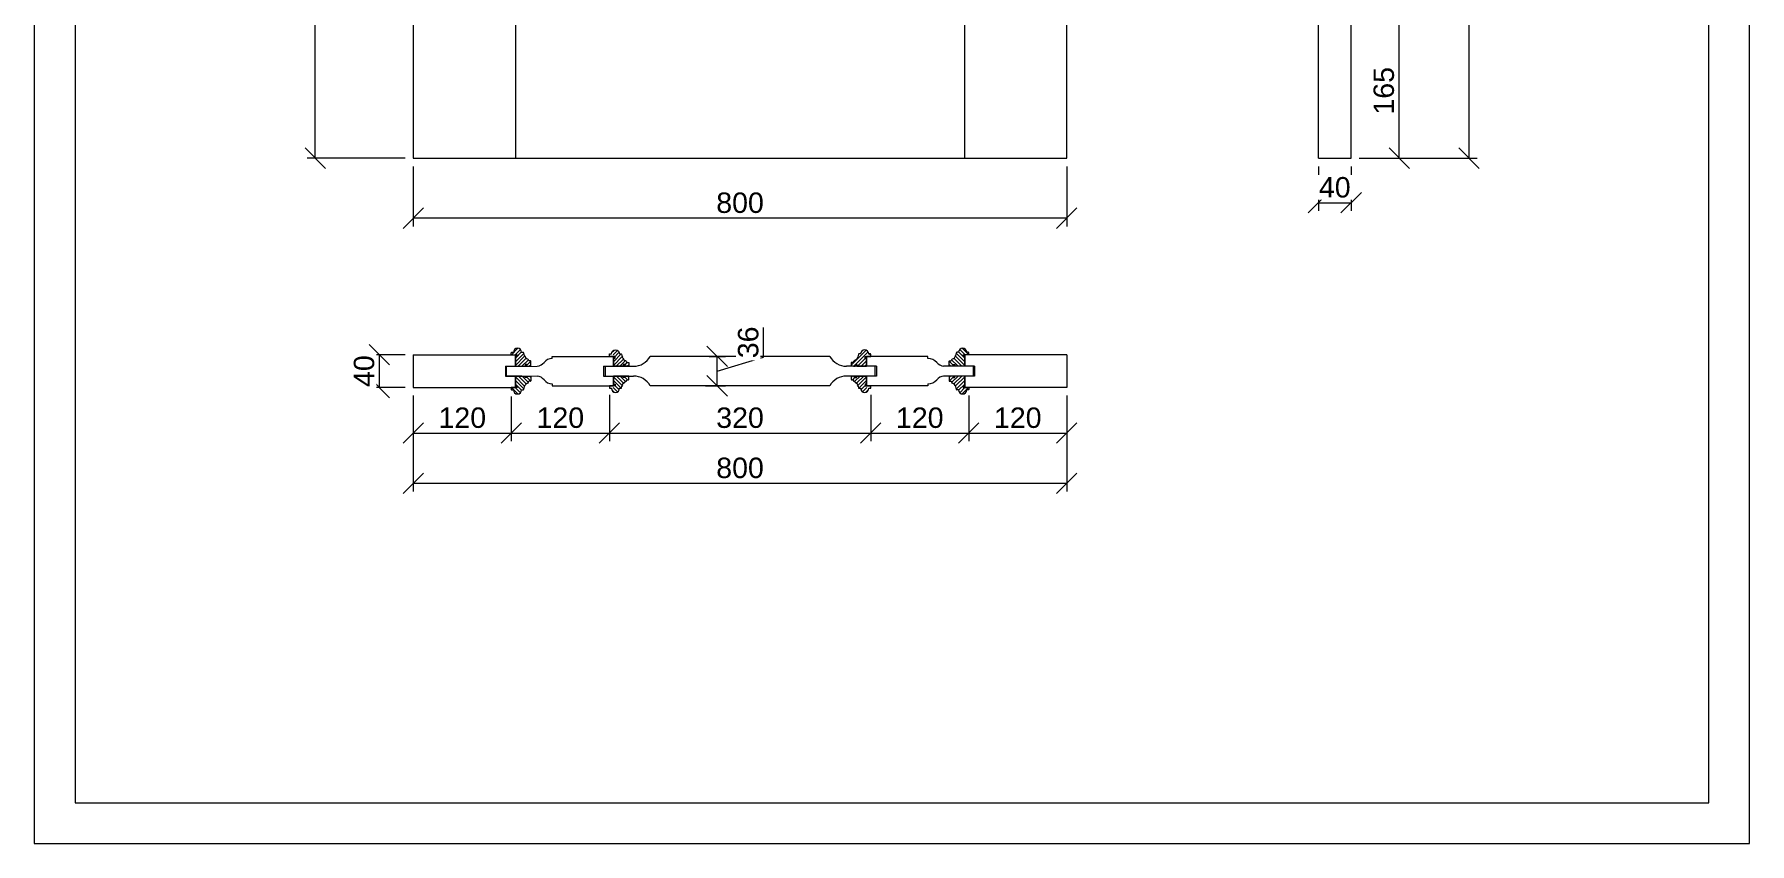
# Model space of a CAD drawing. Header units: millimetres. Extents: x 2363 to 4463, y 605 to 3575.
# Drawn here: x 2363 to 4463, y 605 to 1596 of the extents above; entities that cross this region are included whole.
import ezdxf

# ---------------------------------------------------------------- set-up
doc = ezdxf.new("R2010")
doc.units = ezdxf.units.MM
for name, color, linetype, lineweight in [('图框', 7, 'Continuous', 13), ('填充', 8, 'Continuous', 5), ('标准家私', 4, 'Continuous', 20), ('标注', 2, 'Continuous', 9)]:
    doc.layers.add(name, color=color, linetype=linetype, lineweight=lineweight)
doc.styles.get("Standard").update_dxf_attribs({"font": 'arial.ttf'})

# ---------------------------------------------------------------- blocks, each defined once
blk = doc.blocks.new('_Oblique')
at = {"color": 0, "linetype": 'ByBlock', "lineweight": -2}
blk.add_line((-0.5, -0.5), (0.5, 0.5), dxfattribs=at)

msp = doc.modelspace()

# ---------------------------------------------------------------- hatches: boundary and pattern name
at = {"layer": '填充'}
h = msp.add_hatch(dxfattribs=at)
h.set_pattern_fill('ANSI31', color=0, style=0)
h.set_pattern_definition([(45, (-26855.4965, 2050.833), (-2.24506403, 2.24506403), [])])
h.paths.add_polyline_path([(2962, 1205.2), (2960.8, 1206.6), (2959.3, 1206.6, 1), (2949.3, 1206.6), (2947.3, 1206.6, 0.414214), (2946.8, 1206.1), (2946.8, 1203.6), (2951.8, 1203.6), (2953.8, 1203.6), (2953.8, 1201.6), (2951.8, 1201.6), (2951.8, 1189.6), (2963.8, 1189.6), (2963.8, 1191.6), (2965.8, 1191.6), (2965.8, 1189.6), (2967.8, 1189.6, 0.414214), (2970.8, 1192.6), (2970.8, 1195.6, 0.414214), (2970.3, 1196.1), (2968.3, 1196.1, 0.310992), (2966.6, 1198.5, -0.142816), (2964.3, 1200, -0.118277)])
h = msp.add_hatch(dxfattribs=at)
h.set_pattern_fill('ANSI31', color=0, style=0)
h.set_pattern_definition([(45, (-26735.4965, 2050.833), (-2.24506403, 2.24506403), [])])
edge = h.paths.add_edge_path()
edge.add_arc((3090.3, 1193.6), 0.5, 0, 90)
edge.add_line((3090.3, 1194.1), (3088.3, 1194.1))
edge.add_arc((3085.8, 1194.1), 2.52, 0.997, 70.098)
edge.add_arc((3088.1, 1201.2), 4.93, 220.3327, 252.844, ccw=False)
edge.add_arc((3094.1, 1205.5), 12.3, 186.1499, 217.6515, ccw=False)
edge.add_arc((3081.3, 1204.1), 0.5, 6.1499, 90)
edge.add_line((3081.3, 1204.6), (3079.3, 1204.6))
edge.add_arc((3074.3, 1204.6), 5, 0, 180)
edge.add_line((3069.3, 1204.6), (3067.3, 1204.6))
edge.add_arc((3067.3, 1204.1), 0.5, 90, 180)
edge.add_line((3066.8, 1204.1), (3066.8, 1203.6))
edge.add_line((3066.8, 1203.6), (3073.8, 1203.6))
edge.add_line((3073.8, 1203.6), (3073.8, 1201.6))
edge.add_line((3073.8, 1201.6), (3071.8, 1201.6))
edge.add_line((3071.8, 1201.6), (3071.8, 1189.6))
edge.add_line((3071.8, 1189.6), (3083.8, 1189.6))
edge.add_line((3083.8, 1189.6), (3083.8, 1191.6))
edge.add_line((3083.8, 1191.6), (3085.8, 1191.6))
edge.add_line((3085.8, 1191.6), (3085.8, 1189.6))
edge.add_line((3085.8, 1189.6), (3087.8, 1189.6))
edge.add_arc((3087.8, 1192.6), 3, 270, 360)
edge.add_line((3090.8, 1192.6), (3090.8, 1193.6))
h = msp.add_hatch(dxfattribs=at)
h.set_pattern_fill('ANSI31', color=0, style=0)
h.set_pattern_definition([(45, (2001.888, 301.3853), (-2.245064, 2.245064), [])])
edge = h.paths.add_edge_path()
edge.add_arc((3363.3, 1193.6), 0.5, 90, 180)
edge.add_line((3362.8, 1193.6), (3362.8, 1192.6))
edge.add_arc((3365.8, 1192.6), 3, 180, 270)
edge.add_line((3365.8, 1189.6), (3367.8, 1189.6))
edge.add_line((3367.8, 1189.6), (3367.8, 1191.6))
edge.add_line((3367.8, 1191.6), (3369.8, 1191.6))
edge.add_line((3369.8, 1191.6), (3369.8, 1189.6))
edge.add_line((3369.8, 1189.6), (3381.8, 1189.6))
edge.add_line((3381.8, 1189.6), (3381.8, 1201.6))
edge.add_line((3381.8, 1201.6), (3379.8, 1201.6))
edge.add_line((3379.8, 1201.6), (3379.8, 1203.6))
edge.add_line((3379.8, 1203.6), (3386.8, 1203.6))
edge.add_line((3386.8, 1203.6), (3386.8, 1204.1))
edge.add_arc((3386.3, 1204.1), 0.5, 360, 450)
edge.add_line((3386.3, 1204.6), (3384.3, 1204.6))
edge.add_arc((3379.3, 1204.6), 5, 0, 180)
edge.add_line((3374.3, 1204.6), (3372.3, 1204.6))
edge.add_arc((3372.3, 1204.1), 0.5, 90, 173.8501)
edge.add_arc((3359.5, 1205.5), 12.3, 322.3485, 353.8501, ccw=False)
edge.add_arc((3365.5, 1201.2), 4.93, 287.156, 319.6673, ccw=False)
edge.add_arc((3367.8, 1194.1), 2.52, 109.902, 179.003)
edge.add_line((3365.3, 1194.1), (3363.3, 1194.1))
h = msp.add_hatch(dxfattribs=at)
h.set_pattern_fill('ANSI31', color=0, style=0)
h.set_pattern_definition([(135, (33309.0887, 2050.833), (2.24506403, 2.24506403), [])])
h.paths.add_polyline_path([(3491.6, 1205.2), (3492.8, 1206.6), (3494.3, 1206.6, -1), (3504.3, 1206.6), (3506.3, 1206.6, -0.414214), (3506.8, 1206.1), (3506.8, 1203.6), (3501.8, 1203.6), (3499.8, 1203.6), (3499.8, 1201.6), (3501.8, 1201.6), (3501.8, 1189.6), (3489.8, 1189.6), (3489.8, 1191.6), (3487.8, 1191.6), (3487.8, 1189.6), (3485.8, 1189.6, -0.414214), (3482.8, 1192.6), (3482.8, 1195.6, -0.414214), (3483.3, 1196.1), (3485.3, 1196.1, -0.310992), (3487, 1198.5, 0.142816), (3489.3, 1200, 0.118277)])
h = msp.add_hatch(dxfattribs=at)
h.set_pattern_fill('ANSI31', color=0, style=0)
h.set_pattern_definition([(315, (-26855.4965, 316.4137), (-2.24506403, -2.24506403), [])])
h.paths.add_polyline_path([(2962, 1162), (2960.8, 1160.6), (2959.3, 1160.6, -1), (2949.3, 1160.6), (2947.3, 1160.6, -0.414214), (2946.8, 1161.1), (2946.8, 1163.6), (2951.8, 1163.6), (2953.8, 1163.6), (2953.8, 1165.6), (2951.8, 1165.6), (2951.8, 1177.6), (2963.8, 1177.6), (2963.8, 1175.6), (2965.8, 1175.6), (2965.8, 1177.6), (2967.8, 1177.6, -0.414214), (2970.8, 1174.6), (2970.8, 1171.6, -0.414214), (2970.3, 1171.1), (2968.3, 1171.1, -0.310992), (2966.6, 1168.8, 0.142816), (2964.3, 1167.3, 0.118277)])
h = msp.add_hatch(dxfattribs=at)
h.set_pattern_fill('ANSI31', color=0, style=0)
h.set_pattern_definition([(315, (-26735.4965, 316.4137), (-2.24506403, -2.24506403), [])])
edge = h.paths.add_edge_path()
edge.add_arc((3090.3, 1173.6), 0.5, 270, 360)
edge.add_line((3090.8, 1173.6), (3090.8, 1174.6))
edge.add_arc((3087.8, 1174.6), 3, 0, 90)
edge.add_line((3087.8, 1177.6), (3085.8, 1177.6))
edge.add_line((3085.8, 1177.6), (3085.8, 1175.6))
edge.add_line((3085.8, 1175.6), (3083.8, 1175.6))
edge.add_line((3083.8, 1175.6), (3083.8, 1177.6))
edge.add_line((3083.8, 1177.6), (3071.8, 1177.6))
edge.add_line((3071.8, 1177.6), (3071.8, 1165.6))
edge.add_line((3071.8, 1165.6), (3073.8, 1165.6))
edge.add_line((3073.8, 1165.6), (3073.8, 1163.6))
edge.add_line((3073.8, 1163.6), (3066.8, 1163.6))
edge.add_line((3066.8, 1163.6), (3066.8, 1163.1))
edge.add_arc((3067.3, 1163.1), 0.5, 180, 270)
edge.add_line((3067.3, 1162.6), (3069.3, 1162.6))
edge.add_arc((3074.3, 1162.6), 5, 180, 360)
edge.add_line((3079.3, 1162.6), (3081.3, 1162.6))
edge.add_arc((3081.3, 1163.1), 0.5, 270, 353.8501)
edge.add_arc((3094.1, 1161.7), 12.3, 142.3485, 173.8501, ccw=False)
edge.add_arc((3088.1, 1166.1), 4.93, 107.156, 139.6673, ccw=False)
edge.add_arc((3085.8, 1173.2), 2.52, 289.902, 359.003)
edge.add_line((3088.3, 1173.1), (3090.3, 1173.1))
h = msp.add_hatch(dxfattribs=at)
h.set_pattern_fill('ANSI31', color=0, style=0)
h.set_pattern_definition([(225, (33189.0887, 316.4137), (2.24506403, -2.24506403), [])])
edge = h.paths.add_edge_path()
edge.add_arc((3363.3, 1173.6), 0.5, 180, 270)
edge.add_line((3363.3, 1173.1), (3365.3, 1173.1))
edge.add_arc((3367.8, 1173.2), 2.52, 180.997, 250.098)
edge.add_arc((3365.5, 1166.1), 4.93, 40.3327, 72.844, ccw=False)
edge.add_arc((3359.5, 1161.7), 12.3, 6.1499, 37.6515, ccw=False)
edge.add_arc((3372.3, 1163.1), 0.5, 186.1499, 270)
edge.add_line((3372.3, 1162.6), (3374.3, 1162.6))
edge.add_arc((3379.3, 1162.6), 5, 180, 360)
edge.add_line((3384.3, 1162.6), (3386.3, 1162.6))
edge.add_arc((3386.3, 1163.1), 0.5, 270, 360)
edge.add_line((3386.8, 1163.1), (3386.8, 1163.6))
edge.add_line((3386.8, 1163.6), (3379.8, 1163.6))
edge.add_line((3379.8, 1163.6), (3379.8, 1165.6))
edge.add_line((3379.8, 1165.6), (3381.8, 1165.6))
edge.add_line((3381.8, 1165.6), (3381.8, 1177.6))
edge.add_line((3381.8, 1177.6), (3369.8, 1177.6))
edge.add_line((3369.8, 1177.6), (3369.8, 1175.6))
edge.add_line((3369.8, 1175.6), (3367.8, 1175.6))
edge.add_line((3367.8, 1175.6), (3367.8, 1177.6))
edge.add_line((3367.8, 1177.6), (3365.8, 1177.6))
edge.add_arc((3365.8, 1174.6), 3, 90, 180)
edge.add_line((3362.8, 1174.6), (3362.8, 1173.6))
h = msp.add_hatch(dxfattribs=at)
h.set_pattern_fill('ANSI31', color=0, style=0)
h.set_pattern_definition([(225, (33309.0887, 316.4137), (2.24506403, -2.24506403), [])])
h.paths.add_polyline_path([(3491.6, 1162), (3492.8, 1160.6), (3494.3, 1160.6, 1), (3504.3, 1160.6), (3506.3, 1160.6, 0.414214), (3506.8, 1161.1), (3506.8, 1163.6), (3501.8, 1163.6), (3499.8, 1163.6), (3499.8, 1165.6), (3501.8, 1165.6), (3501.8, 1177.6), (3489.8, 1177.6), (3489.8, 1175.6), (3487.8, 1175.6), (3487.8, 1177.6), (3485.8, 1177.6, 0.414214), (3482.8, 1174.6), (3482.8, 1171.6, 0.414214), (3483.3, 1171.1), (3485.3, 1171.1, 0.310992), (3487, 1168.8, -0.142816), (3489.3, 1167.3, -0.118277)])

# ---------------------------------------------------------------- linework, layer by layer
at = {"layer": '图框', "color": 0}
msp.add_lwpolyline([(2362.8, 3575.1), (2362.8, 605.1), (4462.8, 605.1), (4462.8, 3575.1)], close=True, dxfattribs=at)
at = {"layer": '图框', "color": 0, "lineweight": 20}
msp.add_lwpolyline([(2412.8, 3525.1), (2412.8, 655.1), (4412.8, 655.1), (4412.8, 3525.1)], close=True, dxfattribs=at)
at = {"layer": '填充', "color": 0}
for p, q in [((2951.8, 1609.3), (2951.8, 1444.3)), ((3501.8, 1444.3), (3501.8, 1609.3))]:
    msp.add_line(p, q, dxfattribs=at)
at = {"layer": '标准家私', "color": 0}
for p, q in [((2826.8, 3444.3), (2826.8, 1444.3)), ((3626.8, 1444.3), (3626.8, 3444.3)), ((3934.9, 1444.3), (3934.9, 1614.3)), ((3974.9, 1444.3), (3974.9, 1614.3)), ((2826.8, 1444.3), (3626.8, 1444.3)), ((3934.9, 1444.3), (3974.9, 1444.3)), ((2826.8, 1203.6), (2826.8, 1163.6)), ((2826.8, 1203.6), (2951.8, 1203.6)), ((2946.8, 1203.6), (2946.8, 1206.1)), ((2946.8, 1203.6), (2951.8, 1203.6)), ((2946.8, 1203.6), (2951.8, 1203.6)), ((2946.8, 1203.6), (2951.8, 1203.6)), ((2946.8, 1203.6), (2951.8, 1203.6)), ((2947.3, 1206.6), (2949.3, 1206.6)), ((2951.8, 1189.6), (2951.8, 1203.6)), ((2951.8, 1203.6), (2951.8, 1189.6)), ((2951.8, 1203.6), (2951.8, 1189.6)), ((2951.8, 1203.6), (2951.8, 1189.6)), ((2951.8, 1189.6), (2951.8, 1203.6)), ((2951.8, 1201.6), (2951.8, 1189.6)), ((2951.8, 1201.6), (2951.8, 1189.6)), ((2959.3, 1206.6), (2961.3, 1206.6)), ((2996.8, 1199.1), (2996.8, 1201.6)), ((2996.8, 1201.6), (3071.8, 1201.6)), ((3336.8, 1201.6), (3116.8, 1201.6)), ((3456.8, 1201.6), (3381.8, 1201.6)), ((3456.8, 1199.1), (3456.8, 1201.6)), ((3494.3, 1206.6), (3492.3, 1206.6)), ((3626.8, 1203.6), (3501.8, 1203.6)), ((3501.8, 1189.6), (3501.8, 1203.6)), ((3501.8, 1203.6), (3501.8, 1189.6)), ((3506.8, 1203.6), (3501.8, 1203.6)), ((3501.8, 1203.6), (3501.8, 1189.6)), ((3506.8, 1203.6), (3501.8, 1203.6)), ((3501.8, 1203.6), (3501.8, 1189.6)), ((3506.8, 1203.6), (3501.8, 1203.6)), ((3506.8, 1203.6), (3501.8, 1203.6)), ((3501.8, 1189.6), (3501.8, 1203.6)), ((3501.8, 1201.6), (3501.8, 1189.6)), ((3501.8, 1201.6), (3501.8, 1189.6)), ((3506.3, 1206.6), (3504.3, 1206.6)), ((3506.8, 1203.6), (3506.8, 1206.1)), ((3626.8, 1203.6), (3626.8, 1163.6)), ((2939.8, 1189.6), (2951.8, 1189.6)), ((2939.8, 1189.6), (2939.8, 1177.6)), ((2939.8, 1177.6), (2951.8, 1177.6)), ((2940.8, 1189.1), (2978.6, 1189.6)), ((2940.8, 1178.1), (2940.8, 1189.1)), ((2940.8, 1178.1), (2978.6, 1177.6)), ((2951.8, 1189.6), (2970.8, 1189.6)), ((2951.8, 1189.6), (2963.8, 1189.6)), ((2951.8, 1177.6), (2951.8, 1163.6)), ((2951.8, 1165.6), (2951.8, 1177.6)), ((2951.8, 1163.6), (2951.8, 1177.6)), ((2951.8, 1163.6), (2951.8, 1177.6)), ((2951.8, 1163.6), (2951.8, 1177.6)), ((2951.8, 1165.6), (2951.8, 1177.6)), ((2951.8, 1177.6), (2963.8, 1177.6)), ((2951.8, 1177.6), (2970.8, 1177.6)), ((2951.8, 1177.6), (2951.8, 1163.6)), ((2965.8, 1189.6), (2967.8, 1189.6)), ((2965.8, 1177.6), (2967.8, 1177.6)), ((2970.3, 1196.1), (2968.3, 1196.1)), ((2970.8, 1189.6), (2970.8, 1195.6)), ((2970.8, 1177.6), (2970.8, 1171.6)), ((3059.8, 1189.6), (3059.8, 1177.6)), ((3059.8, 1177.6), (3071.8, 1177.6)), ((3061.8, 1189.6), (3061.8, 1177.6)), ((3061.8, 1189.6), (3096.5, 1189.6)), ((3061.8, 1177.6), (3096.5, 1177.6)), ((3393.8, 1177.6), (3381.8, 1177.6)), ((3391.8, 1189.6), (3391.8, 1177.6)), ((3393.8, 1189.6), (3393.8, 1177.6)), ((3501.8, 1189.6), (3476, 1189.6)), ((3501.8, 1177.6), (3476, 1177.6)), ((3482.8, 1189.6), (3482.8, 1195.6)), ((3487.8, 1189.6), (3482.8, 1189.6)), ((3482.8, 1177.6), (3482.8, 1171.6)), ((3483.3, 1196.1), (3485.3, 1196.1)), ((3487.8, 1177.6), (3485.8, 1177.6)), ((3501.8, 1189.6), (3489.8, 1189.6)), ((3501.8, 1177.6), (3489.8, 1177.6)), ((3513.8, 1189.6), (3501.8, 1189.6)), ((3501.8, 1177.6), (3501.8, 1163.6)), ((3501.8, 1165.6), (3501.8, 1177.6)), ((3501.8, 1163.6), (3501.8, 1177.6)), ((3501.8, 1163.6), (3501.8, 1177.6)), ((3501.8, 1163.6), (3501.8, 1177.6)), ((3501.8, 1165.6), (3501.8, 1177.6)), ((3501.8, 1177.6), (3501.8, 1163.6)), ((3513.8, 1177.6), (3501.8, 1177.6)), ((3512.8, 1178.1), (3512.8, 1189.1)), ((3513.8, 1189.6), (3513.8, 1177.6)), ((2826.8, 1163.6), (2951.8, 1163.6)), ((2951.8, 1163.6), (2946.8, 1163.6)), ((2946.8, 1163.6), (2951.8, 1163.6)), ((2946.8, 1163.6), (2951.8, 1163.6)), ((2946.8, 1163.6), (2951.8, 1163.6)), ((2946.8, 1163.6), (2946.8, 1161.1)), ((2946.8, 1163.6), (2951.8, 1163.6)), ((2947.3, 1160.6), (2949.3, 1160.6)), ((2959.3, 1160.6), (2961.3, 1160.6)), ((2970.3, 1171.1), (2968.3, 1171.1)), ((2996.8, 1168.1), (2996.8, 1165.6)), ((2996.8, 1165.6), (3071.8, 1165.6)), ((3336.8, 1165.6), (3116.8, 1165.6)), ((3456.8, 1165.6), (3381.8, 1165.6)), ((3456.8, 1168.1), (3456.8, 1165.6)), ((3483.3, 1171.1), (3485.3, 1171.1)), ((3494.3, 1160.6), (3492.3, 1160.6)), ((3626.8, 1163.6), (3501.8, 1163.6)), ((3506.8, 1163.6), (3501.8, 1163.6)), ((3506.8, 1163.6), (3501.8, 1163.6)), ((3506.8, 1163.6), (3501.8, 1163.6)), ((3506.8, 1163.6), (3501.8, 1163.6)), ((3501.8, 1163.6), (3506.8, 1163.6)), ((3506.3, 1160.6), (3504.3, 1160.6)), ((3506.8, 1163.6), (3506.8, 1161.1))]:
    msp.add_line(p, q, dxfattribs=at)
for points in [[(2951.8, 1201.6), (2953.8, 1201.6), (2953.8, 1203.6), (2951.8, 1203.6)], [(3059.8, 1189.6), (3071.8, 1189.6), (3071.8, 1201.6), (3071.8, 1189.6), (3071.8, 1199.6)], [(3386.8, 1201.6), (3381.8, 1201.6), (3381.8, 1189.6), (3363.3, 1189.6)], [(3393.8, 1189.6), (3381.8, 1189.6), (3381.8, 1199.6)], [(3501.8, 1201.6), (3499.8, 1201.6), (3499.8, 1203.6), (3501.8, 1203.6)], [(2965.8, 1189.6), (2965.8, 1191.6), (2963.8, 1191.6), (2963.8, 1189.6)], [(2965.8, 1177.6), (2965.8, 1175.6), (2963.8, 1175.6), (2963.8, 1177.6)], [(3071.8, 1167.6), (3071.8, 1177.6)], [(3391.8, 1189.6), (3357.1, 1189.6)], [(3391.8, 1177.6), (3357.1, 1177.6)], [(3365.8, 1177.6), (3367.8, 1177.6), (3367.8, 1175.6), (3369.8, 1175.6), (3369.8, 1177.6), (3381.8, 1177.6), (3381.8, 1167.6), (3379.8, 1167.6), (3379.8, 1165.6), (3381.8, 1165.6), (3381.8, 1177.6), (3363.3, 1177.6)], [(3381.8, 1177.6), (3381.8, 1165.6), (3381.8, 1177.6), (3381.8, 1167.6)], [(3487.8, 1189.6), (3487.8, 1191.6), (3489.8, 1191.6), (3489.8, 1189.6)], [(3487.8, 1177.6), (3487.8, 1175.6), (3489.8, 1175.6), (3489.8, 1177.6)], [(2951.8, 1165.6), (2953.8, 1165.6), (2953.8, 1163.6), (2951.8, 1163.6)], [(3501.8, 1165.6), (3499.8, 1165.6), (3499.8, 1163.6), (3501.8, 1163.6)]]:
    msp.add_lwpolyline(points, dxfattribs=at)
for points in [[(3087.8, 1189.6), (3085.8, 1189.6), (3085.8, 1191.6), (3083.8, 1191.6), (3083.8, 1189.6), (3071.8, 1189.6), (3071.8, 1199.6), (3073.8, 1199.6), (3073.8, 1201.6), (3071.8, 1201.6), (3066.8, 1201.6), (3066.8, 1204.1, -0.414214), (3067.3, 1204.6), (3069.3, 1204.6, -1), (3079.3, 1204.6), (3081.3, 1204.6, -0.383114), (3081.8, 1204.2, 0.138324), (3084.3, 1198, 0.142816), (3086.6, 1196.5, -0.310992), (3088.3, 1194.1), (3090.3, 1194.1, -0.414214), (3090.8, 1193.6), (3090.8, 1189.6), (3071.8, 1189.6), (3071.8, 1201.6), (3066.8, 1201.6), (3071.8, 1201.6), (3071.8, 1189.6), (3071.8, 1201.6), (3066.8, 1201.6)], [(3365.8, 1189.6), (3367.8, 1189.6), (3367.8, 1191.6), (3369.8, 1191.6), (3369.8, 1189.6), (3381.8, 1189.6), (3381.8, 1201.6), (3386.8, 1201.6), (3381.8, 1201.6), (3381.8, 1189.6), (3381.8, 1201.6), (3386.8, 1201.6), (3386.8, 1204.1, 0.414214), (3386.3, 1204.6), (3384.3, 1204.6, 1), (3374.3, 1204.6), (3372.3, 1204.6, 0.383114), (3371.8, 1204.2, -0.138324), (3369.3, 1198, -0.142816), (3367, 1196.5, 0.310992), (3365.3, 1194.1), (3363.3, 1194.1, 0.414214), (3362.8, 1193.6), (3362.8, 1189.6)], [(3087.8, 1177.6), (3085.8, 1177.6), (3085.8, 1175.6), (3083.8, 1175.6), (3083.8, 1177.6), (3071.8, 1177.6), (3071.8, 1165.6), (3066.8, 1165.6), (3071.8, 1165.6), (3071.8, 1177.6), (3071.8, 1165.6), (3066.8, 1165.6), (3066.8, 1163.1, 0.414214), (3067.3, 1162.6), (3069.3, 1162.6, 1), (3079.3, 1162.6), (3081.3, 1162.6, 0.383114), (3081.8, 1163.1, -0.138324), (3084.3, 1169.3, -0.142816), (3086.6, 1170.8, 0.310992), (3088.3, 1173.1), (3090.3, 1173.1, 0.414214), (3090.8, 1173.6), (3090.8, 1177.6), (3071.8, 1177.6), (3071.8, 1165.6), (3066.8, 1165.6)], [(3362.8, 1177.6), (3362.8, 1173.6, 0.414214), (3363.3, 1173.1), (3365.3, 1173.1, 0.310992), (3367, 1170.8, -0.142816), (3369.3, 1169.3, -0.138324), (3371.8, 1163.1, 0.383114), (3372.3, 1162.6), (3374.3, 1162.6, 1), (3384.3, 1162.6), (3386.3, 1162.6, 0.414214), (3386.8, 1163.1), (3386.8, 1165.6), (3381.8, 1165.6), (3386.8, 1165.6), (3381.8, 1165.6), (3381.8, 1177.6), (3381.8, 1165.6), (3386.8, 1165.6)]]:
    msp.add_lwpolyline(points, format="xyb", dxfattribs=at)
for points in [[(3381.8, 1189.6), (3381.8, 1199.6), (3379.8, 1199.6), (3379.8, 1201.6), (3381.8, 1201.6)], [(2963.8, 1189.6), (2965.8, 1189.6), (2965.8, 1191.6), (2963.8, 1191.6)], [(2963.8, 1177.6), (2965.8, 1177.6), (2965.8, 1175.6), (2963.8, 1175.6)], [(3071.8, 1177.6), (3071.8, 1167.6), (3073.8, 1167.6), (3073.8, 1165.6), (3071.8, 1165.6)], [(3083.8, 1189.6), (3085.8, 1189.6), (3085.8, 1191.6), (3083.8, 1191.6)], [(3083.8, 1177.6), (3085.8, 1177.6), (3085.8, 1175.6), (3083.8, 1175.6)], [(3369.8, 1189.6), (3367.8, 1189.6), (3367.8, 1191.6), (3369.8, 1191.6)], [(3369.8, 1177.6), (3367.8, 1177.6), (3367.8, 1175.6), (3369.8, 1175.6)], [(3489.8, 1189.6), (3487.8, 1189.6), (3487.8, 1191.6), (3489.8, 1191.6)], [(3489.8, 1177.6), (3487.8, 1177.6), (3487.8, 1175.6), (3489.8, 1175.6)]]:
    msp.add_lwpolyline(points, close=True, dxfattribs=at)
for centre, radius, start, end in [((2947.3, 1206.1), 0.5, 90, 180), ((2954.3, 1206.6), 5, 0, 180), ((2961.3, 1206.1), 0.5, 6.1499, 90), ((2974.1, 1207.5), 12.3, 186.1499, 217.6515), ((2968.1, 1203.2), 4.93, 220.3327, 252.844), ((2965.8, 1196.1), 2.52, 0.997, 70.098), ((2996.6, 1187.3), 11.8, 88.9502, 144.5375), ((3096.6, 1212.6), 23, 269.7079, 331.4339), ((3357, 1212.6), 23, 208.5661, 270.2921), ((3457.1, 1185.4), 13.7, 39.6612, 91.1842), ((3487.8, 1196.1), 2.52, 109.902, 179.003), ((3485.5, 1203.2), 4.93, 287.156, 319.6673), ((3479.5, 1207.5), 12.3, 322.3485, 353.8501), ((3492.3, 1206.1), 0.5, 90, 173.8501), ((3499.3, 1206.6), 5, 0, 180), ((3506.3, 1206.1), 0.5, 0, 90), ((2970.3, 1195.6), 0.5, 0, 90), ((2976.7, 1203), 13.5, 277.9079, 319.174), ((2976.7, 1164.2), 13.5, 40.826, 82.0921), ((3096.6, 1154.6), 23, 28.5661, 90.2921), ((3357, 1154.6), 23, 89.7079, 151.4339), ((3477.9, 1203), 13.5, 220.826, 262.0921), ((3477.9, 1164.2), 13.5, 97.9079, 139.174), ((3483.3, 1195.6), 0.5, 90, 180), ((2947.3, 1161.1), 0.5, 180, 270), ((2954.3, 1160.6), 5, 180, 0), ((2961.3, 1161.1), 0.5, 270, 353.8501), ((2974.1, 1159.7), 12.3, 142.3485, 173.8501), ((2968.1, 1164.1), 4.93, 107.156, 139.6673), ((2965.8, 1171.2), 2.52, 289.902, 359.003), ((2970.3, 1171.6), 0.5, 270, 0), ((2996.6, 1179.9), 11.8, 215.4625, 271.0498), ((3457.1, 1181.8), 13.7, 268.8158, 320.3388), ((3483.3, 1171.6), 0.5, 180, 270), ((3487.8, 1171.2), 2.52, 180.997, 250.098), ((3485.5, 1164.1), 4.93, 40.3327, 72.844), ((3479.5, 1159.7), 12.3, 6.1499, 37.6515), ((3492.3, 1161.1), 0.5, 186.1499, 270), ((3499.3, 1160.6), 5, 180, 0), ((3506.3, 1161.1), 0.5, 270, 0)]:
    msp.add_arc(centre, radius, start, end, dxfattribs=at)
at = {"layer": '标注', "color": 0}
for p, q in [((2706.8, 1444.3), (2706.8, 3444.3)), ((4119.2, 3444.3), (4119.2, 1444.3)), ((4033.8, 1444.3), (4033.8, 1609.3)), ((2816.8, 1444.3), (2696.8, 1444.3)), ((2826.8, 1434.3), (2826.8, 1360.8)), ((3626.8, 1434.3), (3626.8, 1360.8)), ((3934.9, 1434.3), (3934.9, 1379.8)), ((3974.9, 1434.3), (3974.9, 1379.8)), ((3984.9, 1444.3), (4043.8, 1444.3)), ((3984.9, 1444.3), (4129.2, 1444.3)), ((3934.9, 1389.8), (3974.9, 1389.8)), ((3626.8, 1370.8), (2826.8, 1370.8)), ((3255.7, 1200.7), (3255.7, 1236.9)), ((2816.8, 1203.6), (2775.3, 1203.6)), ((2785.3, 1163.6), (2785.3, 1203.6)), ((3189, 1201.6), (3208.8, 1201.6)), ((3198.8, 1165.6), (3198.8, 1201.6)), ((3198.8, 1183.6), (3255.7, 1200.7)), ((2816.8, 1163.6), (2775.3, 1163.6)), ((3184.5, 1165.6), (3208.8, 1165.6)), ((2826.8, 1153.6), (2826.8, 1097.7)), ((2826.8, 1143.6), (2826.8, 1036.2)), ((2946.8, 1152.4), (2946.8, 1097.7)), ((2946.8, 1152.4), (2946.8, 1097.7)), ((3066.8, 1154.4), (3066.8, 1097.7)), ((3066.8, 1154.4), (3066.8, 1097.7)), ((3386.8, 1154.4), (3386.8, 1097.7)), ((3386.8, 1154.4), (3386.8, 1097.7)), ((3506.8, 1153.6), (3506.8, 1097.7)), ((3506.8, 1153.6), (3506.8, 1097.7)), ((3626.8, 1153.6), (3626.8, 1097.7)), ((3626.8, 1143.6), (3626.8, 1036.2)), ((2826.8, 1107.7), (2946.8, 1107.7)), ((2946.8, 1107.7), (3066.8, 1107.7)), ((3066.8, 1107.7), (3386.8, 1107.7)), ((3386.8, 1107.7), (3506.8, 1107.7)), ((3506.8, 1107.7), (3626.8, 1107.7)), ((3626.8, 1046.2), (2826.8, 1046.2))]:
    msp.add_line(p, q, dxfattribs=at)

# ---------------------------------------------------------------- block references
at = {"layer": '标注', "color": 0, "xscale": 25, "yscale": 25, "zscale": 25}
for p, rotation in [((2706.8, 1444.3), 270), ((4033.8, 1444.3), 270), ((4119.2, 1444.3), 270), ((3934.9, 1389.8), 180), ((2826.8, 1370.8), 180), ((2785.3, 1203.6), 90), ((2785.3, 1163.6), 270), ((3198.8, 1165.6), 270), ((2826.8, 1107.7), 180), ((2946.8, 1107.7), 180), ((3066.8, 1107.7), 180), ((3386.8, 1107.7), 180), ((3506.8, 1107.7), 180), ((2826.8, 1046.2), 180)]:
    msp.add_blockref('_Oblique', p, dxfattribs=dict(at, rotation=rotation))
for p in [(3974.9, 1389.8), (3626.8, 1370.8), (2946.8, 1107.7), (3066.8, 1107.7), (3386.8, 1107.7), (3506.8, 1107.7), (3626.8, 1107.7), (3626.8, 1046.2)]:
    msp.add_blockref('_Oblique', p, dxfattribs=at)

# ---------------------------------------------------------------- next in the draw order: texts
at = {"layer": '标注', "color": 0, "lineweight": -3, "char_height": 25, "attachment_point": 5, "rotation": 90, "bg_fill": 3, "box_fill_scale": 1.1, "bg_fill_color": 256, "bg_fill_true_color": 13158600, "bg_fill_transparency": 0}
for s, insert in [('165', (4015, 1526.8)), ('36', (3236.9, 1218.8)), ('40', (2766.6, 1183.6))]:
    msp.add_mtext(s, dxfattribs=dict(at, insert=insert))
at = {"layer": '标注', "color": 0, "lineweight": -3, "char_height": 25, "attachment_point": 5, "bg_fill": 3, "box_fill_scale": 1.1, "bg_fill_color": 256, "bg_fill_true_color": 13158600, "bg_fill_transparency": 0}
for s, insert in [('40', (3954.9, 1408.5)), ('800', (3226.8, 1389.6)), ('120', (2886.8, 1126.4)), ('120', (3006.8, 1126.4)), ('320', (3226.8, 1126.4)), ('120', (3446.8, 1126.4)), ('120', (3566.8, 1126.4)), ('800', (3226.8, 1065))]:
    msp.add_mtext(s, dxfattribs=dict(at, insert=insert))

# ---------------------------------------------------------------- next in the draw order: block references
at = {"layer": '标注', "color": 0, "xscale": 25, "yscale": 25, "zscale": 25, "rotation": 90}
msp.add_blockref('_Oblique', (3198.8, 1201.6), dxfattribs=at)

doc.saveas('drawing.dxf')
